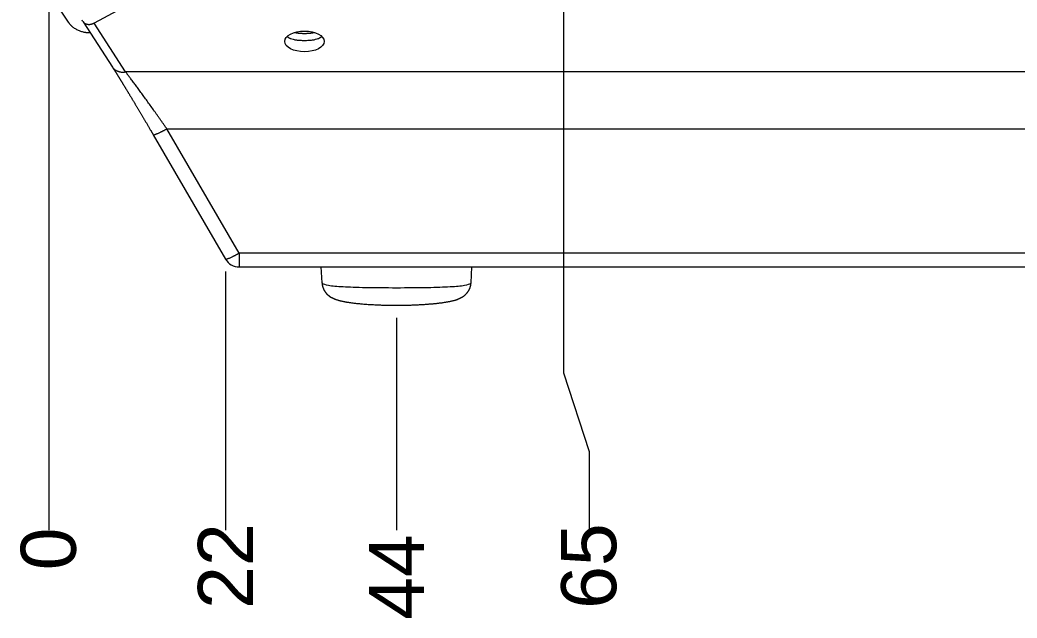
# Model space of a CAD drawing. Header units: metres. Extents: x 0.424 to 0.895, y -0.018 to 0.953.
# Drawn here: x 0.5139 to 0.6407, y 0.7875 to 0.8635 of the extents above; entities that cross this region are included whole.
import ezdxf

# ---------------------------------------------------------------- set-up
doc = ezdxf.new("R2010")
doc.units = ezdxf.units.M
for name, color, linetype, lineweight in [('Bemaßung (ISO)', 7, 'Continuous', 25), ('Sichtbar (ISO)', 7, 'Continuous', 50), ('Sichtbar schmal (ISO)', 7, 'Continuous', 35)]:
    doc.layers.add(name, color=color, linetype=linetype, lineweight=lineweight)
doc.styles.add('Arial', font='arial.ttf')

# ---------------------------------------------------------------- blocks, each defined once
blk = doc.blocks.new('Gruppe-19')
at = {"layer": 'Bemaßung (ISO)', "lineweight": 9, "transparency": 33554687}
blk.add_line((-0.12943, 0.40833), (-0.12943, 0.32129), dxfattribs=at)
at = {"layer": 'Bemaßung (ISO)', "transparency": 33554687, "insert": (-0.12943, 0.31619), "char_height": 0.007, "attachment_point": 4, "rotation": 90, "line_spacing_factor": 1.004016, "style": 'Arial'}
blk.add_mtext('0', dxfattribs=at)
blk = doc.blocks.new('Gruppe-20')
at = {"layer": 'Bemaßung (ISO)', "lineweight": 9, "transparency": 33554687}
blk.add_line((-0.10697, 0.35414), (-0.10697, 0.32129), dxfattribs=at)
at = {"layer": 'Bemaßung (ISO)', "transparency": 33554687, "insert": (-0.10697, 0.31129), "char_height": 0.007, "attachment_point": 4, "rotation": 90, "line_spacing_factor": 1.004016, "style": 'Arial'}
blk.add_mtext('22', dxfattribs=at)
blk = doc.blocks.new('Gruppe-21')
at = {"layer": 'Bemaßung (ISO)', "lineweight": 9, "transparency": 33554687}
blk.add_line((-0.08523, 0.34827), (-0.08523, 0.32129), dxfattribs=at)
at = {"layer": 'Bemaßung (ISO)', "transparency": 33554687, "insert": (-0.08523, 0.30989), "char_height": 0.007, "attachment_point": 4, "rotation": 90, "line_spacing_factor": 1.004016, "style": 'Arial'}
blk.add_mtext('44', dxfattribs=at)
blk = doc.blocks.new('Gruppe-22')
at = {"layer": 'Bemaßung (ISO)', "lineweight": 9, "transparency": 33554687}
for p, q in [((-0.06403, 0.41559), (-0.06403, 0.34129)), ((-0.06403, 0.34129), (-0.06076, 0.33129)), ((-0.06076, 0.33129), (-0.06076, 0.32129))]:
    blk.add_line(p, q, dxfattribs=at)
at = {"layer": 'Bemaßung (ISO)', "transparency": 33554687, "insert": (-0.06076, 0.31129), "char_height": 0.007, "attachment_point": 4, "rotation": 90, "line_spacing_factor": 1.004016, "style": 'Arial'}
blk.add_mtext('65', dxfattribs=at)

msp = doc.modelspace()

# ---------------------------------------------------------------- linework, layer by layer
at = {"layer": 'Sichtbar (ISO)', "lineweight": 9}
for p, q in [((0.5201, 0.86317), (0.51822, 0.86608)), ((0.52628, 0.86461), (0.52336, 0.86306)), ((0.52191, 0.86332), (0.52184, 0.86345)), ((0.52196, 0.86324), (0.52569, 0.85747)), ((0.53089, 0.84887), (0.54007, 0.83307)), ((0.5418, 0.83208), (0.73296, 0.83208)), ((0.55233, 0.83004), (0.55222, 0.83208)), ((0.57127, 0.83004), (0.57137, 0.83208))]:
    msp.add_line(p, q, dxfattribs=at)
msp.add_arc((0.5418, 0.83408), 0.002, 210.1687, 270, dxfattribs=at)
msp.add_ellipse((0.5501, 0.86073), major_axis=(0.0025, 0), ratio=0.527728, dxfattribs=at)
for points in [[(0.5201, 0.86317), (0.52049, 0.86256), (0.52206, 0.86182), (0.52285, 0.86187)], [(0.52191, 0.86332), (0.52209, 0.86298), (0.52293, 0.86284), (0.52336, 0.86306)], [(0.54886, 0.86187), (0.54943, 0.86175), (0.55077, 0.86175), (0.55134, 0.86187)], [(0.54791, 0.86136), (0.54844, 0.86086), (0.55176, 0.86086), (0.55229, 0.86136)], [(0.52569, 0.85747), (0.52587, 0.8572), (0.52627, 0.85657), (0.52671, 0.85587), (0.52718, 0.85509), (0.52769, 0.85426), (0.52823, 0.85337), (0.52879, 0.85243), (0.52938, 0.85145), (0.52997, 0.85044), (0.53058, 0.8494), (0.53089, 0.84887)]]:
    msp.add_open_spline(points, degree=2, dxfattribs=at)
msp.add_open_spline([(0.55233, 0.83004), (0.55234, 0.82986), (0.55242, 0.82951), (0.55255, 0.82919), (0.55272, 0.82891), (0.55291, 0.82867), (0.55312, 0.82848), (0.55336, 0.82829), (0.55362, 0.82815), (0.55402, 0.82796), (0.55453, 0.82781), (0.5551, 0.82768), (0.55576, 0.82757), (0.55665, 0.82745), (0.55785, 0.82734), (0.55909, 0.82727), (0.56036, 0.82722), (0.56164, 0.82721), (0.56292, 0.82722), (0.56417, 0.82725), (0.56537, 0.82732), (0.5665, 0.82741), (0.56753, 0.82752), (0.5685, 0.82768), (0.56936, 0.82787), (0.56997, 0.82815), (0.57032, 0.82834), (0.57066, 0.82865), (0.57095, 0.829), (0.57115, 0.82942), (0.57126, 0.82982), (0.57126, 0.82999), (0.57127, 0.83004)], degree=2, knots=[0, 0, 0, 0.032778, 0.065556, 0.098334, 0.131112, 0.16389, 0.196669, 0.229447, 0.262225, 0.295003, 0.327781, 0.360559, 0.393337, 0.426115, 0.458893, 0.491671, 0.524449, 0.557227, 0.590006, 0.622784, 0.655562, 0.68834, 0.721118, 0.753896, 0.786674, 0.819452, 0.85223, 0.885008, 0.917786, 0.950565, 0.983343, 1, 1, 1], dxfattribs=at)
at = {"layer": 'Sichtbar schmal (ISO)', "lineweight": 9}
for p, q in [((0.52737, 0.85686), (0.52336, 0.86306)), ((0.74739, 0.85686), (0.52737, 0.85686)), ((0.5418, 0.83383), (0.53261, 0.84962)), ((0.53261, 0.84962), (0.74215, 0.84962)), ((0.5418, 0.83383), (0.5418, 0.83208)), ((0.73296, 0.83383), (0.5418, 0.83383))]:
    msp.add_line(p, q, dxfattribs=at)
for points in [[(0.52569, 0.85747), (0.52592, 0.85712), (0.52688, 0.85677), (0.52737, 0.85686)], [(0.53261, 0.84962), (0.53113, 0.85176), (0.52825, 0.85572), (0.52737, 0.85686)], [(0.53089, 0.84887), (0.53092, 0.84881), (0.53202, 0.84929), (0.53261, 0.84962)], [(0.54007, 0.83307), (0.54011, 0.83301), (0.5412, 0.83349), (0.5418, 0.83383)], [(0.55233, 0.83004), (0.55236, 0.82944), (0.57124, 0.82944), (0.57127, 0.83004)]]:
    msp.add_open_spline(points, degree=2, dxfattribs=at)

# ---------------------------------------------------------------- block references
at = {"layer": 'Bemaßung (ISO)'}
for name in ['Gruppe-22', 'Gruppe-19', 'Gruppe-20', 'Gruppe-21']:
    msp.add_blockref(name, (0.64703, 0.47734), dxfattribs=at)

doc.saveas('drawing.dxf')
